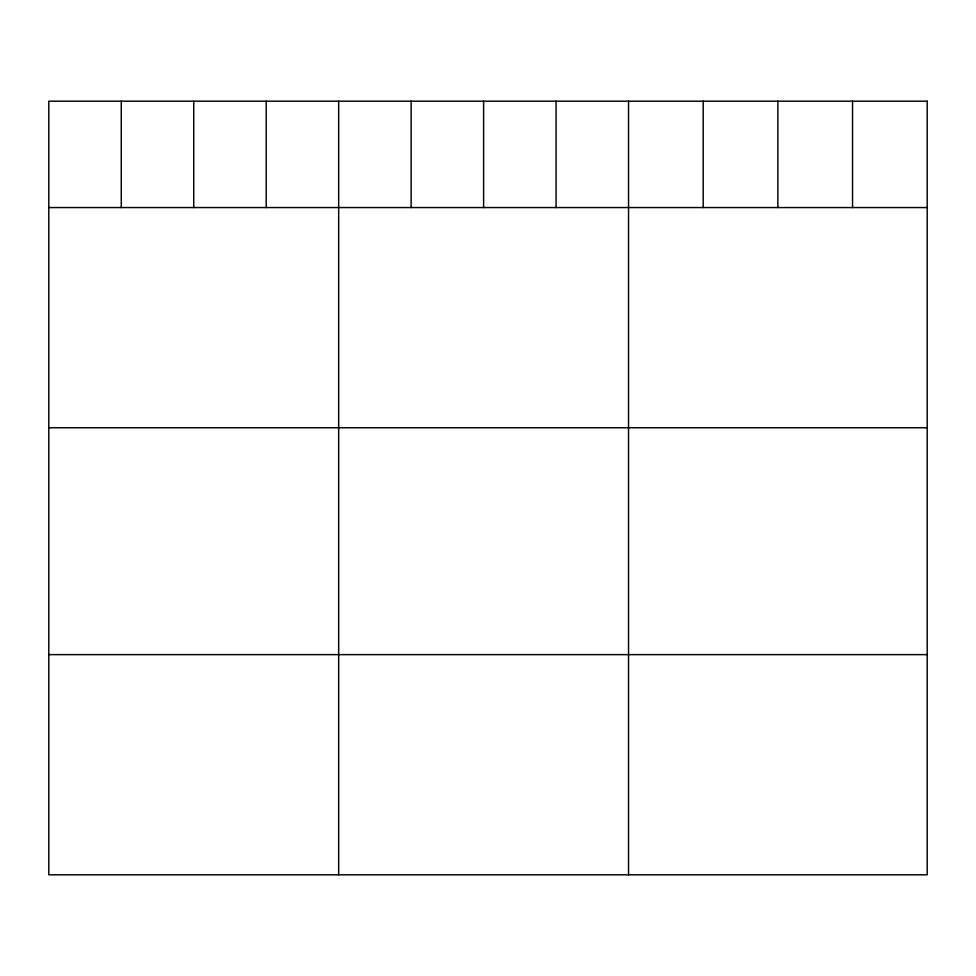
<?xml version="1.0" encoding="UTF-8"?>
<svg xmlns="http://www.w3.org/2000/svg" width="976" height="976" viewBox="0 0 976 976"><rect width="100%" height="100%" fill="white"/><g stroke="black" fill="none" stroke-linecap="round" stroke-linejoin="round"><path stroke-width="1.46" d="M48.8 207.559L927.2 207.559M48.8 427.756L927.2 427.756M48.8 654.628L927.2 654.628M852.536 101.187L852.536 207.559M777.872 101.187L777.872 207.559M703.208 101.187L703.208 207.559M628.544 101.187L628.544 874.813M556.076 101.187L556.076 207.559M483.608 101.187L483.608 207.559M411.14 101.187L411.14 207.559M338.672 101.187L338.672 874.813M266.204 101.187L266.204 207.559M193.736 101.187L193.736 207.559M121.268 101.187L121.268 207.559M927.2 101.187L48.8 101.187L48.8 874.813L927.2 874.813L927.2 101.187"/></g></svg>
